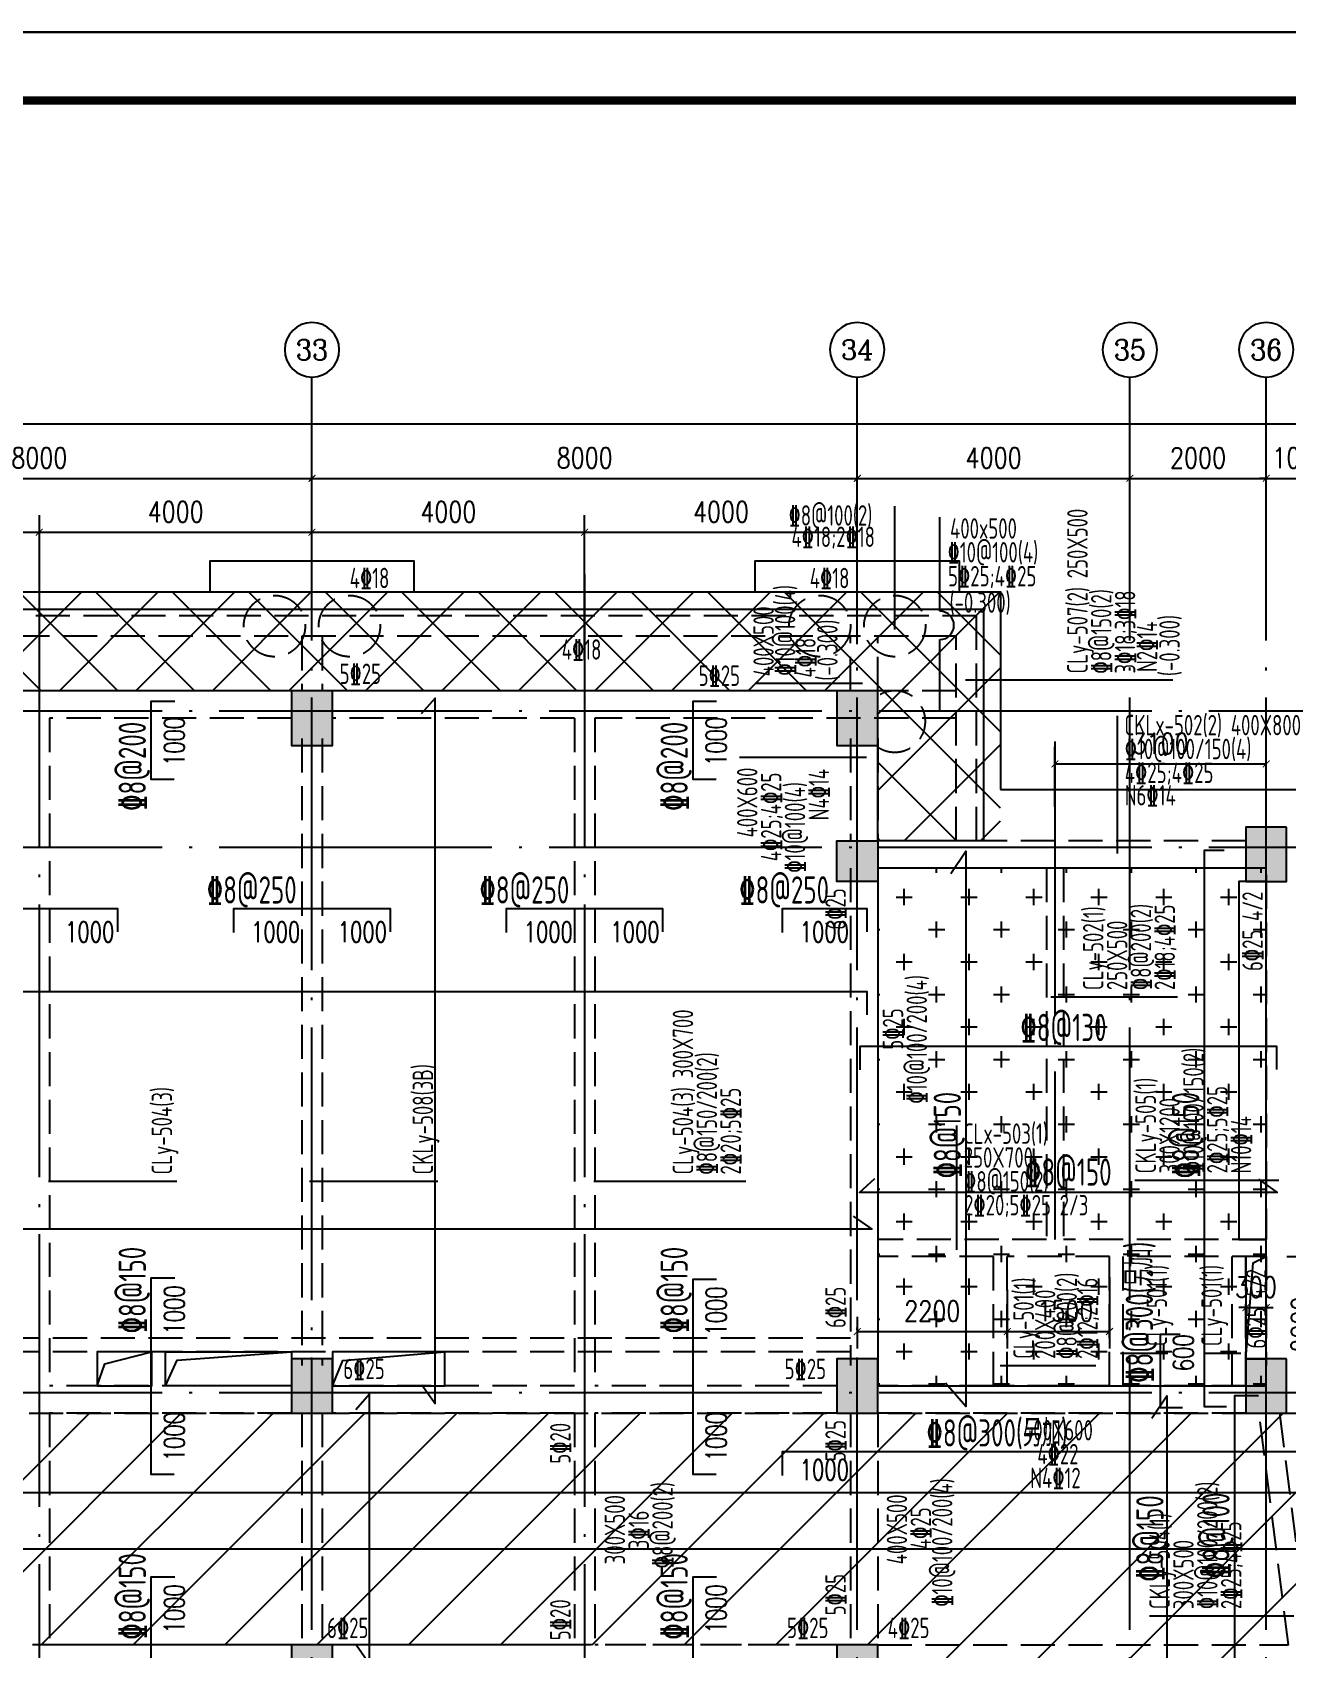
# Model space of a CAD drawing. Header units: millimetres. Extents: x 2998490 to 15040601, y 444546 to 7822218.
# Drawn here: x 14669164 to 14687567, y 7546147 to 7569864 of the extents above; entities that cross this region are included whole.
import ezdxf
from ezdxf.enums import TextEntityAlignment as Align

# ---------------------------------------------------------------- set-up
doc = ezdxf.new("R2010")
doc.units = ezdxf.units.MM
doc.header["$LTSCALE"] = 2000
doc.linetypes.add('DASH', pattern=[0.35, 0.25, -0.1])
doc.linetypes.add('DOTE', pattern=[2.42, 2, -0.2, 0.02, -0.2])
for name, color, linetype in [('3-AXIS', 3, 'Continuous'), ('3-AXIS_TEXT', 7, 'Continuous'), ('3-ban', 84, 'Continuous'), ('3-ban-hatch', 9, 'Continuous'), ('3-ban-rein', 1, 'Continuous'), ('3-ban-TEXT', 7, 'Continuous'), ('3-COLUMN-UP', 2, 'Continuous'), ('3-dcl', 3, 'Continuous'), ('3-dote', 43, 'DOTE'), ('3-HATCH', 8, 'Continuous'), ('3-liang-rein-X', 54, 'Continuous'), ('3-liang-rein-Y', 130, 'Continuous'), ('3-liang-R截面-X', 50, 'Continuous'), ('3-liang-R截面-Y', 70, 'Continuous'), ('3-liang-s-1', 44, 'Continuous'), ('3-liang-xu', 120, 'DASH'), ('3-装饰线脚', 7, 'Continuous'), ('AXIS', 3, 'Continuous'), ('AXIS_TEXT', 7, 'Continuous'), ('图框', 7, 'Continuous')]:
    doc.layers.add(name, color=color, linetype=linetype)
doc.layers.add('3-零部件', color=73, linetype='Continuous', lineweight=5)
doc.styles.add('_TCH_AXIS', font='COMPLEX', dxfattribs={"bigfont": 'GBCBIG'})
doc.styles.add('COMPLEX', font='COMPLEX')
doc.styles.add('DIM_FONT', font='SIMPLEX', dxfattribs={"width": 0.8, "bigfont": 'HZTXT'})
doc.styles.add('TJ1', font='tj-romans1.shx', dxfattribs={"width": 0.8, "bigfont": 'tj-hztxt1.shx'})
doc.styles.add('TSSD_Rein', font='Tssdeng.shx', dxfattribs={"width": 0.7, "bigfont": 'hztxt.shx'})
doc.dimstyles.new('DIMN100', dxfattribs={"dimtxt": 300, "dimasz": 100, "dimexe": 250, "dimexo": 300, "dimgap": 150, "dimtad": 1, "dimdec": 0, "dimzin": 0, "dimdsep": 46, "dimtxsty": 'DIM_FONT', "dimblk": 'ARCHTICK', "dimcen": 0.09, "dimclrt": 7, "dimazin": 2, "dimtfac": 1, "dimtdec": 0, "dimtix": 1, "dimtmove": 2, "dimatfit": 3, "dimldrblk": 'ARCHTICK', "dimfxl": 0, "dimtolj": 1, "dimtzin": 0, "dimarcsym": 0})

# ---------------------------------------------------------------- blocks, each defined once
blk = doc.blocks.new('TJAD_TK_A0')
at = {"layer": '图框'}
for p, q in [((2162, 399.3), (973, 399.3)), ((973, -441.7), (2162, -441.7))]:
    blk.add_line(p, q, dxfattribs=at)
at = {"layer": '图框', "const_width": 1.2}
blk.add_lwpolyline([(2152, -431.7), (2152, 389.3), (998, 389.3), (998, -431.7)], close=True, dxfattribs=at)
blk = doc.blocks.new('_ArchTick')
at = {"color": 0, "linetype": 'ByBlock', "const_width": 0.15}
blk.add_lwpolyline([(-0.5, -0.5), (0.5, 0.5)], dxfattribs=at)
blk = doc.blocks.new('*D307')
at = {"layer": 'AXIS', "color": 0, "lineweight": -2}
for p, q in [((14665267, 7562716), (14665267, 7563569)), ((14673267, 7562716), (14673267, 7563569)), ((14665267, 7563319), (14673267, 7563319))]:
    blk.add_line(p, q, dxfattribs=at)
at = {"layer": 'Defpoints', "color": 0}
for p in [(14673267, 7563319), (14665267, 7562416), (14673267, 7562416)]:
    blk.add_point(p, dxfattribs=at)
at = {"layer": 'AXIS', "color": 0, "lineweight": -2, "xscale": 100, "yscale": 100, "zscale": 100, "rotation": 180}
blk.add_blockref('_ArchTick', (14665267, 7563319), dxfattribs=at)
at = {"layer": 'AXIS', "color": 0, "lineweight": -2, "xscale": 100, "yscale": 100, "zscale": 100}
blk.add_blockref('_ArchTick', (14673267, 7563319), dxfattribs=at)
at = {"layer": 'AXIS', "color": 7, "insert": (14669267, 7563619), "char_height": 300, "attachment_point": 5, "style": 'DIM_FONT'}
blk.add_mtext('\\A1;8000', dxfattribs=at)
blk = doc.blocks.new('*D308')
at = {"layer": 'AXIS', "color": 0, "lineweight": -2}
for p, q in [((14673267, 7562716), (14673267, 7563569)), ((14681267, 7562716), (14681267, 7563569)), ((14673267, 7563319), (14681267, 7563319))]:
    blk.add_line(p, q, dxfattribs=at)
at = {"layer": 'Defpoints', "color": 0}
for p in [(14681267, 7563319), (14673267, 7562416), (14681267, 7562416)]:
    blk.add_point(p, dxfattribs=at)
at = {"layer": 'AXIS', "color": 0, "lineweight": -2, "xscale": 100, "yscale": 100, "zscale": 100, "rotation": 180}
blk.add_blockref('_ArchTick', (14673267, 7563319), dxfattribs=at)
at = {"layer": 'AXIS', "color": 0, "lineweight": -2, "xscale": 100, "yscale": 100, "zscale": 100}
blk.add_blockref('_ArchTick', (14681267, 7563319), dxfattribs=at)
at = {"layer": 'AXIS', "color": 7, "insert": (14677267, 7563619), "char_height": 300, "attachment_point": 5, "style": 'DIM_FONT'}
blk.add_mtext('\\A1;8000', dxfattribs=at)
blk = doc.blocks.new('*D309')
at = {"layer": 'AXIS', "color": 0, "lineweight": -2}
for p, q in [((14681267, 7562716), (14681267, 7563569)), ((14685267, 7562716), (14685267, 7563569)), ((14681267, 7563319), (14685267, 7563319))]:
    blk.add_line(p, q, dxfattribs=at)
at = {"layer": 'Defpoints', "color": 0}
for p in [(14685267, 7563319), (14681267, 7562416), (14685267, 7562416)]:
    blk.add_point(p, dxfattribs=at)
at = {"layer": 'AXIS', "color": 0, "lineweight": -2, "xscale": 100, "yscale": 100, "zscale": 100, "rotation": 180}
blk.add_blockref('_ArchTick', (14681267, 7563319), dxfattribs=at)
at = {"layer": 'AXIS', "color": 0, "lineweight": -2, "xscale": 100, "yscale": 100, "zscale": 100}
blk.add_blockref('_ArchTick', (14685267, 7563319), dxfattribs=at)
at = {"layer": 'AXIS', "color": 7, "insert": (14683267, 7563619), "char_height": 300, "attachment_point": 5, "style": 'DIM_FONT'}
blk.add_mtext('\\A1;4000', dxfattribs=at)
blk = doc.blocks.new('*D310')
at = {"layer": 'AXIS', "color": 0, "lineweight": -2}
for p, q in [((14685267, 7562716), (14685267, 7563569)), ((14687267, 7562716), (14687267, 7563569)), ((14685267, 7563319), (14687267, 7563319))]:
    blk.add_line(p, q, dxfattribs=at)
at = {"layer": 'Defpoints', "color": 0}
for p in [(14687267, 7563319), (14685267, 7562416), (14687267, 7562416)]:
    blk.add_point(p, dxfattribs=at)
at = {"layer": 'AXIS', "color": 0, "lineweight": -2, "xscale": 100, "yscale": 100, "zscale": 100, "rotation": 180}
blk.add_blockref('_ArchTick', (14685267, 7563319), dxfattribs=at)
at = {"layer": 'AXIS', "color": 0, "lineweight": -2, "xscale": 100, "yscale": 100, "zscale": 100}
blk.add_blockref('_ArchTick', (14687267, 7563319), dxfattribs=at)
at = {"layer": 'AXIS', "color": 7, "insert": (14686267, 7563619), "char_height": 300, "attachment_point": 5, "style": 'DIM_FONT'}
blk.add_mtext('\\A1;2000', dxfattribs=at)
blk = doc.blocks.new('*D311')
at = {"layer": 'AXIS', "color": 0, "lineweight": -2}
for p, q in [((14687267, 7562716), (14687267, 7563569)), ((14688266, 7562716), (14688266, 7563569)), ((14687267, 7563319), (14687167, 7563319)), ((14687267, 7563319), (14688266, 7563319)), ((14688266, 7563319), (14688366, 7563319))]:
    blk.add_line(p, q, dxfattribs=at)
at = {"layer": 'Defpoints', "color": 0}
for p in [(14688266, 7563319), (14687267, 7562416), (14688266, 7562416)]:
    blk.add_point(p, dxfattribs=at)
at = {"layer": 'AXIS', "color": 0, "lineweight": -2, "xscale": 100, "yscale": 100, "zscale": 100}
blk.add_blockref('_ArchTick', (14687267, 7563319), dxfattribs=at)
at = {"layer": 'AXIS', "color": 0, "lineweight": -2, "xscale": 100, "yscale": 100, "zscale": 100, "rotation": 180}
blk.add_blockref('_ArchTick', (14688266, 7563319), dxfattribs=at)
at = {"layer": 'AXIS', "color": 7, "insert": (14687767, 7563619), "char_height": 300, "attachment_point": 5, "style": 'DIM_FONT'}
blk.add_mtext('\\A1;1000', dxfattribs=at)
blk = doc.blocks.new('*D315')
at = {"layer": 'AXIS', "color": 0, "lineweight": -2}
for p, q in [((14619017, 7561916), (14619017, 7564369)), ((14695267, 7561916), (14695267, 7564369)), ((14619017, 7564119), (14695267, 7564119))]:
    blk.add_line(p, q, dxfattribs=at)
at = {"layer": 'Defpoints', "color": 0}
for p in [(14695267, 7564119), (14619017, 7561616), (14695267, 7561616)]:
    blk.add_point(p, dxfattribs=at)
at = {"layer": 'AXIS', "color": 0, "lineweight": -2, "xscale": 100, "yscale": 100, "zscale": 100, "rotation": 180}
blk.add_blockref('_ArchTick', (14619017, 7564119), dxfattribs=at)
at = {"layer": 'AXIS', "color": 0, "lineweight": -2, "xscale": 100, "yscale": 100, "zscale": 100}
blk.add_blockref('_ArchTick', (14695267, 7564119), dxfattribs=at)
at = {"layer": 'AXIS', "color": 7, "insert": (14661202, 7564419), "char_height": 300, "attachment_point": 5, "style": 'DIM_FONT'}
blk.add_mtext('\\A1;76250', dxfattribs=at)
blk = doc.blocks.new('_AXISO')
blk.add_circle((0, 0), 0.5)
at = {"layer": '3-AXIS_TEXT', "style": 'COMPLEX', "width": 1.041667}
blk.add_attdef('A', text='', height=0.56, dxfattribs=at).set_placement((-0.25, -0.28), (0.25, -0.28), align=Align.FIT)
blk = doc.blocks.new('*D1428')
at = {"layer": '3-零部件', "color": 0, "lineweight": -2}
for p, q in [((14673267, 7561000), (14673267, 7562778)), ((14677267, 7560650), (14677267, 7562778)), ((14673267, 7562528), (14677267, 7562528))]:
    blk.add_line(p, q, dxfattribs=at)
at = {"layer": 'Defpoints', "color": 0}
for p in [(14677267, 7562528), (14673267, 7560700), (14677267, 7560350)]:
    blk.add_point(p, dxfattribs=at)
at = {"layer": '3-零部件', "color": 0, "lineweight": -2, "xscale": 100, "yscale": 100, "zscale": 100, "rotation": 180}
blk.add_blockref('_ArchTick', (14673267, 7562528), dxfattribs=at)
at = {"layer": '3-零部件', "color": 0, "lineweight": -2, "xscale": 100, "yscale": 100, "zscale": 100}
blk.add_blockref('_ArchTick', (14677267, 7562528), dxfattribs=at)
at = {"layer": '3-零部件', "color": 7, "insert": (14675267, 7562828), "char_height": 300, "attachment_point": 5, "style": 'DIM_FONT'}
blk.add_mtext('\\A1;4000', dxfattribs=at)
blk = doc.blocks.new('*D1429')
at = {"layer": '3-零部件', "color": 0, "lineweight": -2}
for p, q in [((14677267, 7560650), (14677267, 7562778)), ((14681267, 7560886), (14681267, 7562778)), ((14677267, 7562528), (14681267, 7562528))]:
    blk.add_line(p, q, dxfattribs=at)
at = {"layer": 'Defpoints', "color": 0}
for p in [(14681267, 7562528), (14681267, 7560586), (14677267, 7560350)]:
    blk.add_point(p, dxfattribs=at)
at = {"layer": '3-零部件', "color": 0, "lineweight": -2, "xscale": 100, "yscale": 100, "zscale": 100, "rotation": 180}
blk.add_blockref('_ArchTick', (14677267, 7562528), dxfattribs=at)
at = {"layer": '3-零部件', "color": 0, "lineweight": -2, "xscale": 100, "yscale": 100, "zscale": 100}
blk.add_blockref('_ArchTick', (14681267, 7562528), dxfattribs=at)
at = {"layer": '3-零部件', "color": 7, "insert": (14679267, 7562828), "char_height": 300, "attachment_point": 5, "style": 'DIM_FONT'}
blk.add_mtext('\\A1;4000', dxfattribs=at)
blk = doc.blocks.new('*D1430')
at = {"layer": '3-零部件', "color": 0, "lineweight": -2}
for p, q in [((14665267, 7560949), (14665267, 7562778)), ((14669267, 7560912), (14669267, 7562778)), ((14665267, 7562528), (14669267, 7562528))]:
    blk.add_line(p, q, dxfattribs=at)
at = {"layer": 'Defpoints', "color": 0}
for p in [(14669267, 7562528), (14665267, 7560649), (14669267, 7560612)]:
    blk.add_point(p, dxfattribs=at)
at = {"layer": '3-零部件', "color": 0, "lineweight": -2, "xscale": 100, "yscale": 100, "zscale": 100, "rotation": 180}
blk.add_blockref('_ArchTick', (14665267, 7562528), dxfattribs=at)
at = {"layer": '3-零部件', "color": 0, "lineweight": -2, "xscale": 100, "yscale": 100, "zscale": 100}
blk.add_blockref('_ArchTick', (14669267, 7562528), dxfattribs=at)
at = {"layer": '3-零部件', "color": 7, "insert": (14667267, 7562828), "char_height": 300, "attachment_point": 5, "style": 'DIM_FONT'}
blk.add_mtext('\\A1;4000', dxfattribs=at)
blk = doc.blocks.new('*D1431')
at = {"layer": '3-零部件', "color": 0, "lineweight": -2}
for p, q in [((14669267, 7561537), (14669267, 7562778)), ((14673267, 7561537), (14673267, 7562778)), ((14669267, 7562528), (14673267, 7562528))]:
    blk.add_line(p, q, dxfattribs=at)
at = {"layer": 'Defpoints', "color": 0}
for p in [(14673267, 7562528), (14669267, 7561237), (14673267, 7561237)]:
    blk.add_point(p, dxfattribs=at)
at = {"layer": '3-零部件', "color": 0, "lineweight": -2, "xscale": 100, "yscale": 100, "zscale": 100, "rotation": 180}
blk.add_blockref('_ArchTick', (14669267, 7562528), dxfattribs=at)
at = {"layer": '3-零部件', "color": 0, "lineweight": -2, "xscale": 100, "yscale": 100, "zscale": 100}
blk.add_blockref('_ArchTick', (14673267, 7562528), dxfattribs=at)
at = {"layer": '3-零部件', "color": 7, "insert": (14671267, 7562828), "char_height": 300, "attachment_point": 5, "style": 'DIM_FONT'}
blk.add_mtext('\\A1;4000', dxfattribs=at)
blk = doc.blocks.new('*D1785')
at = {"layer": '3-ban', "color": 0, "lineweight": -2}
for p, q in [((14683467, 7551415), (14683467, 7550550)), ((14681267, 7551015), (14681267, 7550550)), ((14681267, 7550800), (14683467, 7550800))]:
    blk.add_line(p, q, dxfattribs=at)
at = {"layer": 'Defpoints', "color": 0}
for p in [(14683467, 7551715), (14681267, 7551315), (14683467, 7550800)]:
    blk.add_point(p, dxfattribs=at)
at = {"layer": '3-ban', "color": 0, "lineweight": -2, "xscale": 100, "yscale": 100, "zscale": 100, "rotation": 180}
blk.add_blockref('_ArchTick', (14681267, 7550800), dxfattribs=at)
at = {"layer": '3-ban', "color": 0, "lineweight": -2, "xscale": 100, "yscale": 100, "zscale": 100}
blk.add_blockref('_ArchTick', (14683467, 7550800), dxfattribs=at)
at = {"layer": '3-ban', "color": 7, "insert": (14682367, 7551100), "char_height": 300, "attachment_point": 5, "style": 'DIM_FONT'}
blk.add_mtext('\\A1;2200', dxfattribs=at)
blk = doc.blocks.new('*D1786')
at = {"layer": '3-ban', "color": 0, "lineweight": -2}
for p, q in [((14684967, 7551597), (14684967, 7550550)), ((14683467, 7551415), (14683467, 7550550)), ((14683467, 7550800), (14684967, 7550800))]:
    blk.add_line(p, q, dxfattribs=at)
at = {"layer": 'Defpoints', "color": 0}
for p in [(14684967, 7551897), (14683467, 7551715), (14684967, 7550800)]:
    blk.add_point(p, dxfattribs=at)
at = {"layer": '3-ban', "color": 0, "lineweight": -2, "xscale": 100, "yscale": 100, "zscale": 100, "rotation": 180}
blk.add_blockref('_ArchTick', (14683467, 7550800), dxfattribs=at)
at = {"layer": '3-ban', "color": 0, "lineweight": -2, "xscale": 100, "yscale": 100, "zscale": 100}
blk.add_blockref('_ArchTick', (14684967, 7550800), dxfattribs=at)
at = {"layer": '3-ban', "color": 7, "insert": (14684320, 7551100), "char_height": 300, "attachment_point": 5, "style": 'DIM_FONT'}
blk.add_mtext('\\A1;1500', dxfattribs=at)
blk = doc.blocks.new('*D1787')
at = {"layer": '3-ban', "color": 0, "lineweight": -2}
for p, q in [((14686967, 7551151), (14686867, 7551151)), ((14686967, 7551151), (14687267, 7551151)), ((14687267, 7551151), (14687367, 7551151)), ((14686967, 7551016), (14686967, 7550901)), ((14687267, 7551016), (14687267, 7550901))]:
    blk.add_line(p, q, dxfattribs=at)
at = {"layer": 'Defpoints', "color": 0}
for p in [(14686967, 7551316), (14687267, 7551316), (14687267, 7551151)]:
    blk.add_point(p, dxfattribs=at)
at = {"layer": '3-ban', "color": 0, "lineweight": -2, "xscale": 100, "yscale": 100, "zscale": 100}
blk.add_blockref('_ArchTick', (14686967, 7551151), dxfattribs=at)
at = {"layer": '3-ban', "color": 0, "lineweight": -2, "xscale": 100, "yscale": 100, "zscale": 100, "rotation": 180}
blk.add_blockref('_ArchTick', (14687267, 7551151), dxfattribs=at)
at = {"layer": '3-ban', "color": 7, "insert": (14687117, 7551451), "char_height": 300, "attachment_point": 5, "style": 'DIM_FONT'}
blk.add_mtext('\\A1;300', dxfattribs=at)
blk = doc.blocks.new('*D1788')
at = {"layer": '3-ban', "color": 0, "lineweight": -2}
for p, q in [((14687567, 7551901), (14688333, 7551901)), ((14688083, 7551901), (14688083, 7549901)), ((14687867, 7549901), (14688333, 7549901))]:
    blk.add_line(p, q, dxfattribs=at)
at = {"layer": 'Defpoints', "color": 0}
for p in [(14687267, 7551901), (14687567, 7549901), (14688083, 7549901)]:
    blk.add_point(p, dxfattribs=at)
at = {"layer": '3-ban', "color": 0, "lineweight": -2, "xscale": 100, "yscale": 100, "zscale": 100}
for p, rotation in [((14688083, 7551901), 90), ((14688083, 7549901), 270)]:
    blk.add_blockref('_ArchTick', p, dxfattribs=dict(at, rotation=rotation))
at = {"layer": '3-ban', "color": 7, "insert": (14687783, 7550901), "char_height": 300, "attachment_point": 5, "rotation": 90, "style": 'DIM_FONT'}
blk.add_mtext('\\A1;2000', dxfattribs=at)
blk = doc.blocks.new('*D1789')
at = {"layer": '3-ban', "color": 0, "lineweight": -2}
for p, q in [((14684167, 7558501), (14684167, 7559378)), ((14687267, 7558501), (14687267, 7559378)), ((14684167, 7559128), (14687267, 7559128))]:
    blk.add_line(p, q, dxfattribs=at)
at = {"layer": 'Defpoints', "color": 0}
for p in [(14687267, 7559128), (14684167, 7558201), (14687267, 7558201)]:
    blk.add_point(p, dxfattribs=at)
at = {"layer": '3-ban', "color": 0, "lineweight": -2, "xscale": 100, "yscale": 100, "zscale": 100, "rotation": 180}
blk.add_blockref('_ArchTick', (14684167, 7559128), dxfattribs=at)
at = {"layer": '3-ban', "color": 0, "lineweight": -2, "xscale": 100, "yscale": 100, "zscale": 100}
blk.add_blockref('_ArchTick', (14687267, 7559128), dxfattribs=at)
at = {"layer": '3-ban', "color": 7, "insert": (14685717, 7559428), "char_height": 300, "attachment_point": 5, "style": 'DIM_FONT'}
blk.add_mtext('\\A1;3100', dxfattribs=at)

msp = doc.modelspace()

# ---------------------------------------------------------------- hatches: boundary and pattern name
at = {"layer": '3-ban-hatch'}
h = msp.add_hatch(dxfattribs=at)
h.set_pattern_fill('ANSI37', color=8, scale=250, style=0)
h.set_pattern_definition([(135, (28833537.14, -1307.25), (561.266008, 561.266008), []), (45, (28833537.14, -1307.25), (561.266008, -561.266008), [])])
h.paths.add_polyline_path([(14683366.8, 7558001.4), (14681566.8, 7558001.4), (14681566.8, 7560201.4), (14618716.8, 7560201.4), (14618716.8, 7561301.6), (14618716.8, 7561651.6), (14683366.8, 7561651.6)])
h.paths.add_polyline_path([(14618716.8, 7561651.6), (14683366.8, 7561651.6)], flags=17)
h = msp.add_hatch(dxfattribs=at)
h.set_pattern_fill('CROSS', color=8, scale=75, style=0)
h.set_pattern_definition([(0, (0, -129500.55), (476.25, 476.25), [238.125, -714.375]), (90, (119.06, -129619.6), (-476.25, 476.25), [238.125, -714.375])])
h.paths.add_polyline_path([(14681566.8, 7550001.4), (14687266.8, 7550001.4), (14687266.8, 7557601.4), (14681566.8, 7557601.4)])
h = msp.add_hatch(dxfattribs=at)
h.set_pattern_fill('ANSI31', color=8, scale=300, style=0)
h.set_pattern_definition([(225, (29074325.8, 15221427.5), (673.51921, -673.51921), [])])
h.paths.add_polyline_path([(14691566.9, 7549601.4), (14691566.9, 7543201.4), (14692155.7, 7543201.4), (14692660.5, 7542896.9), (14695264, 7540294.1), (14695493.1, 7539740), (14695493.1, 7536061.2), (14695262.8, 7535507.5), (14692660.8, 7532905.5), (14692106.7, 7532676.5), (14688427.3, 7532676.5), (14687873.3, 7532905.7), (14685271.6, 7535507.3), (14685041.9, 7536061.2), (14685041.9, 7537601.4), (14681566.9, 7537601.4), (14681566.9, 7543201.4), (14681566.9, 7545901.4), (14681566.9, 7546201.4), (14618716.9, 7546201.4), (14618716.9, 7549601.4)])
at = {"layer": '3-HATCH'}
for points in [[(14673566.9, 7560201.4), (14672966.9, 7560201.4), (14672966.9, 7559401.4), (14673566.9, 7559401.4)], [(14681566.9, 7560201.4), (14680966.9, 7560201.4), (14680966.9, 7559401.4), (14681566.9, 7559401.4)], [(14687566.8, 7558201.4), (14686966.8, 7558201.4), (14686966.8, 7557401.4), (14687566.8, 7557401.4)], [(14681566.8, 7557401.4), (14680966.8, 7557401.4), (14680966.8, 7558001.4), (14681566.8, 7558001.4)], [(14673566.9, 7550401.4), (14672966.9, 7550401.4), (14672966.9, 7549601.4), (14673566.9, 7549601.4)], [(14681566.9, 7550401.4), (14680966.9, 7550401.4), (14680966.9, 7549601.4), (14681566.9, 7549601.4)], [(14687566.8, 7550401.4), (14686966.8, 7550401.4), (14686966.8, 7549601.4), (14687566.8, 7549601.4)], [(14673566.9, 7546201.4), (14672966.9, 7546201.4), (14672966.9, 7545401.4), (14673566.9, 7545401.4)], [(14681566.9, 7546201.4), (14680966.9, 7546201.4), (14680966.9, 7545401.4), (14681566.9, 7545401.4)]]:
    msp.add_hatch(color=256, dxfattribs=at).paths.add_polyline_path(points)

# ---------------------------------------------------------------- linework, layer by layer
at = {"layer": '3-AXIS', "color": 15, "linetype": 'DOTE'}
for p, q in [((14673266.8, 7531901.4), (14673266.8, 7562416)), ((14681266.8, 7531901.4), (14681266.8, 7562416)), ((14685266.8, 7531901.4), (14685266.8, 7562416)), ((14687266.8, 7531901.4), (14687266.8, 7562416)), ((14695266.8, 7559901.4), (14614408.5, 7559901.4)), ((14695266.8, 7557901.4), (14614408.5, 7557901.4)), ((14695266.8, 7549901.4), (14614408.5, 7549901.4))]:
    msp.add_line(p, q, dxfattribs=at)
at = {"layer": '3-ban'}
msp.add_lwpolyline([(14686866.8, 7552151.4), (14687266.8, 7552151.4), (14687266.8, 7557401.4), (14686866.8, 7557401.4)], close=True, dxfattribs=at)
at = {"layer": '3-ban-rein'}
for points in [[(14671245.3, 7558901.4), (14670907.3, 7558901.4), (14670907.3, 7560051.4), (14671253.3, 7560051.4)], [(14674879.1, 7550017.5), (14675072.5, 7549743.9), (14675072.5, 7560091.7), (14674869.4, 7559862.4)], [(14679195.3, 7558901.4), (14678857.3, 7558901.4), (14678857.3, 7560051.4), (14679203.3, 7560051.4)], [(14682641.8, 7557522.4), (14682859.8, 7557847.9), (14682859.8, 7549697.9), (14682562.3, 7550040)], [(14686649.3, 7557856.3), (14686357.2, 7557856.3), (14686357.2, 7549697.9), (14686686.5, 7549697.9)], [(14670416.8, 7556665.2), (14670416.8, 7557003.1), (14668116.8, 7557003.1), (14668116.8, 7556657.1)], [(14674416.8, 7556665.2), (14674416.8, 7557003.1), (14672116.8, 7557003.1), (14672116.8, 7556657.1)], [(14678416.8, 7556665.2), (14678416.8, 7557003.1), (14676116.8, 7557003.1), (14676116.8, 7556657.1)], [(14681410.6, 7556665.2), (14681410.6, 7557003.1), (14680166.8, 7557003.1), (14680166.8, 7556657.1)], [(14681410.6, 7555444.8), (14681410.6, 7555782.8), (14618819.5, 7555782.8), (14618819.5, 7555436.8)], [(14687421.7, 7554646.2), (14687421.7, 7554984.1), (14681306.8, 7554984.1), (14681306.8, 7554638.1)], [(14687153.5, 7553033.6), (14687427.2, 7552840.2), (14681297.6, 7552840.2), (14681527, 7553043.3)], [(14681204.9, 7552493.2), (14681478.5, 7552299.8), (14618817.4, 7552299.8), (14619046.8, 7552502.9)], [(14671245.3, 7548701.4), (14670907.3, 7548701.4), (14670907.3, 7551587), (14671253.3, 7551587)], [(14679195.3, 7548701.4), (14678857.3, 7548701.4), (14678857.3, 7551570.6), (14679203.3, 7551570.6)], [(14686002.4, 7550756.3), (14685710.4, 7550756.3), (14685710.4, 7549686.6), (14686039.7, 7549686.6)], [(14673918.5, 7546197.2), (14674112, 7545923.6), (14674112, 7549880.8), (14673908.9, 7549651.5)], [(14685590.6, 7549529.8), (14685808.6, 7549855.4), (14685808.6, 7543051.4), (14685511.1, 7543393.6)], [(14687144.5, 7545101.4), (14686806.5, 7545101.4), (14686806.5, 7549861.8), (14687152.6, 7549861.8)], [(14691410.6, 7548697.6), (14691410.6, 7549035.6), (14680166.8, 7549035.6), (14680166.8, 7548689.5)], [(14691410.6, 7548094.9), (14691410.6, 7548432.9), (14618833.6, 7548432.9), (14618833.6, 7548086.9)], [(14691204.9, 7547799), (14691478.5, 7547605.5), (14618817.4, 7547605.5), (14619046.8, 7547808.6)], [(14671245.3, 7544243.2), (14670907.3, 7544243.2), (14670907.3, 7547201.4), (14671253.3, 7547201.4)], [(14679195.3, 7544225.8), (14678857.3, 7544225.8), (14678857.3, 7547201.4), (14679203.3, 7547201.4)]]:
    msp.add_lwpolyline(points, dxfattribs=at)
at = {"layer": '3-COLUMN-UP'}
for points in [[(14673566.9, 7560201.4), (14672966.9, 7560201.4), (14672966.9, 7559401.4), (14673566.9, 7559401.4)], [(14681566.9, 7560201.4), (14680966.9, 7560201.4), (14680966.9, 7559401.4), (14681566.9, 7559401.4)], [(14687566.8, 7558201.4), (14686966.8, 7558201.4), (14686966.8, 7557401.4), (14687566.8, 7557401.4)], [(14681566.8, 7557401.4), (14680966.8, 7557401.4), (14680966.8, 7558001.4), (14681566.8, 7558001.4)], [(14673566.9, 7550401.4), (14672966.9, 7550401.4), (14672966.9, 7549601.4), (14673566.9, 7549601.4)], [(14681566.9, 7550401.4), (14680966.9, 7550401.4), (14680966.9, 7549601.4), (14681566.9, 7549601.4)], [(14687566.8, 7550401.4), (14686966.8, 7550401.4), (14686966.8, 7549601.4), (14687566.8, 7549601.4)], [(14673566.9, 7546201.4), (14672966.9, 7546201.4), (14672966.9, 7545401.4), (14673566.9, 7545401.4)], [(14681566.9, 7546201.4), (14680966.9, 7546201.4), (14680966.9, 7545401.4), (14681566.9, 7545401.4)]]:
    msp.add_lwpolyline(points, close=True, dxfattribs=at)
at = {"layer": '3-dcl', "linetype": 'DASH'}
msp.add_lwpolyline([(14691566.9, 7549601.4), (14691566.9, 7543201.4), (14692155.7, 7543201.4), (14692660.5, 7542896.9), (14695264, 7540294.1), (14695493.1, 7539740), (14695493.1, 7536061.2), (14695262.8, 7535507.5), (14692660.8, 7532905.5), (14692106.7, 7532676.5), (14688427.3, 7532676.5), (14687873.3, 7532905.7), (14685271.6, 7535507.3), (14685041.9, 7536061.2), (14685041.9, 7537601.4), (14681566.9, 7537601.4), (14681566.9, 7543201.4), (14681566.9, 7543201.4), (14681566.9, 7545901.4), (14681566.9, 7545901.4), (14681566.9, 7546201.4), (14618716.9, 7546201.4), (14618716.9, 7549601.4), (14691566.9, 7549601.4)], dxfattribs=at)
at = {"layer": '3-dote'}
for p, q in [((14669266.8, 7561906.6), (14669266.8, 7533725)), ((14677266.8, 7561906.6), (14677266.8, 7533725)), ((14684166.8, 7559455.7), (14684166.8, 7552151.4))]:
    msp.add_line(p, q, dxfattribs=at)
at = {"layer": '3-liang-R截面-X'}
for p, q in [((14681815, 7562908.9), (14681815, 7561101)), ((14682478.9, 7561369.4), (14682478.9, 7562747.4)), ((14682478.9, 7559901.4), (14682478.9, 7560954.9)), ((14685078.9, 7559834.1), (14685078.9, 7557812.2)), ((14682721.5, 7553821.7), (14682721.5, 7551997.8))]:
    msp.add_line(p, q, dxfattribs=at)
msp.add_arc((14682478.9, 7561162.1), 207.2, 270, 90, dxfattribs=at)
at = {"layer": '3-liang-R截面-Y'}
for p, q in [((14681342, 7560311.1), (14679771.5, 7560311.1)), ((14682852.9, 7560361.1), (14685895.6, 7560361.1)), ((14681404, 7559224.4), (14679537.6, 7559224.4)), ((14685964.8, 7555705.1), (14684108.8, 7555705.1)), ((14671282.3, 7552999.2), (14669402.3, 7552999.2)), ((14675111, 7552999.2), (14673231, 7552999.2)), ((14679632.3, 7552999.2), (14677402.3, 7552999.2)), ((14687452, 7553015.9), (14685337.1, 7553015.9)), ((14685825, 7550479.9), (14685131.2, 7550479.9)), ((14686896.3, 7550479.9), (14686362.4, 7550479.9)), ((14684766.9, 7550294.6), (14683365.5, 7550294.6)), ((14687670, 7546622.5), (14685554.5, 7546622.5))]:
    msp.add_line(p, q, dxfattribs=at)
at = {"layer": '3-liang-s-1'}
for points in [[(14674767.2, 7561651.6), (14674767.2, 7562101.8), (14671766.5, 7562101.8), (14671766.5, 7561651.6)], [(14682767.2, 7561651.6), (14682767.2, 7562101.8), (14679766.5, 7562101.8), (14679766.5, 7561651.6)], [(14618716.8, 7560201.4), (14618716.8, 7561651.6), (14683366.8, 7561651.6), (14683366.8, 7558751.4)], [(14618966.8, 7560201.4), (14618966.8, 7561401.6), (14683116.8, 7561401.6), (14683116.8, 7558001.4)], [(14683116.8, 7558001.4), (14681566.9, 7558001.4), (14681566.9, 7560201.4), (14618716.9, 7560201.4), (14618716.9, 7535601.4), (14681566.9, 7535601.4), (14681566.9, 7537601.4), (14683116.8, 7537601.4)], [(14683366.8, 7558751.4), (14692116.8, 7558751.4), (14692116.8, 7543601.4)], [(14686966.9, 7550401.4), (14687073.4, 7551806.2), (14687266.9, 7551901.4)], [(14670116.8, 7550001.4), (14670229.6, 7550328.5), (14670916.8, 7550501.4)], [(14671116.8, 7550001.4), (14671289.8, 7550377.7), (14672966.8, 7550501.4)], [(14673566.9, 7550001.4), (14673721.2, 7550376.8), (14675216.8, 7550501.4)]]:
    msp.add_lwpolyline(points, dxfattribs=at)
for points in [[(14681566.8, 7550001.4), (14687266.8, 7550001.4), (14687266.8, 7557601.4), (14681566.8, 7557601.4)], [(14686966.9, 7550401.4), (14687266.9, 7550401.4), (14687266.9, 7551901.4), (14686966.9, 7551901.4)], [(14670116.8, 7550001.4), (14670916.8, 7550001.4), (14670916.8, 7550501.4), (14670116.8, 7550501.4)], [(14671116.8, 7550501.4), (14672966.8, 7550501.4), (14672966.8, 7550001.4), (14671116.8, 7550001.4)], [(14673566.9, 7550001.4), (14675216.8, 7550001.4), (14675216.8, 7550501.4), (14673566.9, 7550501.4)]]:
    msp.add_lwpolyline(points, close=True, dxfattribs=at)
at = {"layer": '3-liang-xu'}
for p, q in [((14683016.8, 7561301.6), (14618716.9, 7561301.6)), ((14683016.8, 7558001.4), (14683016.8, 7561301.6)), ((14682716.8, 7561001.6), (14618716.9, 7561001.6)), ((14673116.9, 7561001.6), (14673116.9, 7560201.4)), ((14673416.9, 7561001.6), (14673416.9, 7560201.4)), ((14681166.9, 7560201.4), (14681166.9, 7561001.6)), ((14681566.9, 7560201.4), (14681566.9, 7561001.6)), ((14682716.8, 7558001.4), (14682716.8, 7561001.6)), ((14672966.9, 7560201.4), (14665566.9, 7560201.4)), ((14682716.8, 7560201.4), (14673566.9, 7560201.4)), ((14672966.9, 7559801.4), (14669416.9, 7559801.4)), ((14669416.9, 7559801.4), (14669416.9, 7550001.4)), ((14677116.9, 7559801.4), (14673566.9, 7559801.4)), ((14677116.9, 7559801.4), (14677116.9, 7550001.4)), ((14682716.8, 7559801.4), (14677416.9, 7559801.4)), ((14677416.9, 7559801.4), (14677416.9, 7550001.4)), ((14673116.9, 7559501.4), (14673116.9, 7550301.4)), ((14673416.9, 7559501.4), (14673416.9, 7550301.4)), ((14681166.9, 7559501.4), (14681166.8, 7558001.4)), ((14681566.9, 7559501.4), (14681566.8, 7558001.4)), ((14686966.8, 7558001.4), (14681566.8, 7558001.4)), ((14681166.9, 7557601.4), (14681166.9, 7550301.4)), ((14684041.8, 7557601.4), (14681566.8, 7557601.4)), ((14681566.9, 7557601.4), (14681566.9, 7552151.4)), ((14684041.8, 7557601.4), (14684041.9, 7552151.4)), ((14686966.8, 7557601.4), (14684291.8, 7557601.4)), ((14684291.8, 7557601.4), (14684291.9, 7552151.4)), ((14687266.8, 7557501.4), (14687266.8, 7552151.4)), ((14684041.9, 7552151.4), (14681566.9, 7552151.4)), ((14687266.8, 7552151.4), (14684291.9, 7552151.4)), ((14683266.8, 7551901.4), (14681566.9, 7551901.4)), ((14681566.9, 7551901.4), (14681566.9, 7550301.4)), ((14683266.8, 7550001.4), (14683266.8, 7551901.4)), ((14684966.8, 7551901.4), (14683466.8, 7551901.4)), ((14683466.8, 7550001.4), (14683466.8, 7551901.4)), ((14684966.8, 7550001.4), (14684966.8, 7551901.4)), ((14687266.8, 7551901.4), (14685166.8, 7551901.4)), ((14685166.8, 7550001.4), (14685166.8, 7551901.4)), ((14686766.9, 7550001.4), (14686766.9, 7551901.4)), ((14686966.9, 7550001.4), (14686966.9, 7551901.4)), ((14687266.8, 7551901.4), (14687266.8, 7550301.4)), ((14681166.9, 7550701.4), (14619016.9, 7550701.4)), ((14681166.9, 7550501.4), (14619016.9, 7550501.4)), ((14672966.8, 7550001.4), (14669416.9, 7550001.4)), ((14677116.9, 7550001.4), (14673566.9, 7550001.4)), ((14680966.9, 7550001.4), (14677416.9, 7550001.4)), ((14683266.8, 7550001.4), (14681566.9, 7550001.4)), ((14684966.8, 7550001.4), (14683466.8, 7550001.4)), ((14686966.9, 7550001.4), (14685166.8, 7550001.4)), ((14672966.9, 7549601.4), (14669416.9, 7549601.4)), ((14669416.9, 7549601.4), (14669416.9, 7546201.4)), ((14673116.9, 7549601.4), (14673116.9, 7546201.4)), ((14673416.9, 7549601.4), (14673416.9, 7546201.4)), ((14677116.9, 7549601.4), (14673566.9, 7549601.4)), ((14677116.9, 7549601.4), (14677116.9, 7546201.4)), ((14680966.9, 7549601.4), (14677416.9, 7549601.4)), ((14677416.9, 7549601.4), (14677416.9, 7546201.4)), ((14681166.9, 7549601.4), (14681166.9, 7546201.4)), ((14686966.9, 7549601.4), (14681566.9, 7549601.4)), ((14681566.9, 7549601.4), (14681566.9, 7546201.4)), ((14687594.5, 7546201.4), (14687160.4, 7549601.4)), ((14687462.8, 7549601.4), (14687895.3, 7546201.4)), ((14672968.8, 7546201.4), (14669416.9, 7546201.4)), ((14677116.9, 7546201.4), (14673566.9, 7546201.4)), ((14680966.9, 7546201.4), (14677416.9, 7546201.4)), ((14681566.9, 7546201.4), (14687594.5, 7546201.4))]:
    msp.add_line(p, q, dxfattribs=at)
at = {"layer": '3-装饰线脚', "linetype": 'DASH'}
for centre in [(14672716.8, 7561151.4), (14673816.8, 7561151.4), (14680716.8, 7561151.4), (14681816.8, 7561151.4)]:
    msp.add_circle(centre, 450, dxfattribs=at)
msp.add_arc((14681816.8, 7559751.4), 450, 236.25101, 123.74899, dxfattribs=at)
at = {"layer": 'AXIS'}
for p, q in [((14673266.8, 7562416), (14673266.8, 7564805.6)), ((14681266.8, 7562416), (14681266.8, 7564805.6)), ((14685266.8, 7562416), (14685266.8, 7564805.6)), ((14687266.8, 7562416), (14687266.8, 7564805.6))]:
    msp.add_line(p, q, dxfattribs=at)

# ---------------------------------------------------------------- block references
ref = msp.add_blockref('_AXISO', (14673266.8, 7565205.6), dxfattribs=dict(at, xscale=-800, yscale=800, zscale=800, rotation=179.9999999998666))
ref.add_attrib('A', '33', dxfattribs={"layer": 'AXIS_TEXT', "height": 300.65, "rotation": 360, "style": '_TCH_AXIS'}).set_placement((14673030.6, 7565055.3), (14673503.1, 7565055.3), align=Align.FIT)
ref = msp.add_blockref('_AXISO', (14681266.8, 7565205.6), dxfattribs=dict(at, xscale=-800, yscale=800, zscale=800, rotation=179.9999999998666))
ref.add_attrib('A', '34', dxfattribs={"layer": 'AXIS_TEXT', "height": 288.12, "rotation": 360, "style": '_TCH_AXIS'}).set_placement((14681026.7, 7565061.6), (14681506.9, 7565061.6), align=Align.FIT)
ref = msp.add_blockref('_AXISO', (14685266.8, 7565205.6), dxfattribs=dict(at, xscale=-800, yscale=800, zscale=800, rotation=179.9999999998666))
ref.add_attrib('A', '35', dxfattribs={"layer": 'AXIS_TEXT', "height": 300.65, "rotation": 360, "style": '_TCH_AXIS'}).set_placement((14685030.6, 7565055.3), (14685503.1, 7565055.3), align=Align.FIT)
ref = msp.add_blockref('_AXISO', (14687266.8, 7565205.6), dxfattribs=dict(at, xscale=-800, yscale=800, zscale=800, rotation=179.9999999998666))
ref.add_attrib('A', '36', dxfattribs={"layer": 'AXIS_TEXT', "height": 300.65, "rotation": 360, "style": '_TCH_AXIS'}).set_placement((14687030.6, 7565055.3), (14687503.1, 7565055.3), align=Align.FIT)
at = {"layer": '图框', "xscale": 100, "yscale": 100, "zscale": 100}
for p in [(14504849.7, 7614033.9), (14504849.7, 7529933.9)]:
    msp.add_blockref('TJAD_TK_A0', p, dxfattribs=at)

# ---------------------------------------------------------------- texts
at = {"layer": '3-ban', "style": 'TSSD_Rein', "width": 0.7}
for s, rotation, p in [('%%1328@200', 89.99419, (14670830.3, 7558440.3, -5065)), ('%%1328@200', 89.99419, (14678780.3, 7558440.3, -5065)), ('%%1328@250', 0.00581, (14671724.3, 7557080.1, -5065)), ('%%1328@250', 0.00581, (14675724.3, 7557080.1, -5065)), ('%%1328@250', 0.00581, (14679534.8, 7557080.1, -5065)), ('%%1328@130', 0.00581, (14683660.9, 7555061.1, -5065)), ('%%1328@150', 90.00581, (14682787.6, 7553047.2, -5065)), ('%%1328@150', 90.00581, (14686285, 7553047.2, -5065)), ('%%1328@150', 0.00581, (14683728.9, 7552940, -5065)), ('%%1328@150', 89.99419, (14670830.3, 7550773.8, -5065)), ('%%1328@150', 89.99419, (14678780.3, 7550773.8, -5065)), ('%%1328@300(另加)', 90.00581, (14685605.6, 7550047.7, -5065)), ('%%1328@300(另加)', 0.00581, (14682283.1, 7549112.4, -5065)), ('%%1328@100', 89.99419, (14686729.5, 7547180.6, -5065)), ('%%1328@150', 89.99419, (14685759.9, 7547128.3, -5065)), ('%%1328@150', 89.99419, (14670830.3, 7546280.1, -5065)), ('%%1328@150', 89.99419, (14678780.3, 7546280.1, -5065))]:
    msp.add_text(s, height=400, rotation=rotation, dxfattribs=at).set_placement(p)
at = {"layer": '3-ban-TEXT', "style": 'TJ1', "width": 0.7}
for s, p in [('1000', (14671397.2, 7559098.4)), ('1000', (14679347.2, 7559098.4)), ('1000', (14671397.2, 7550756.8)), ('1000', (14679347.2, 7550740.5)), ('600', (14686200.3, 7550218.9)), ('1000', (14671397.2, 7548898.4)), ('1000', (14679347.2, 7548898.4)), ('1000', (14671397.2, 7546371.3)), ('1000', (14679347.2, 7546371.3))]:
    msp.add_text(s, height=300, rotation=90, dxfattribs=at).set_placement(p)
for p in [(14669646.5, 7556513.3), (14672373.5, 7556513.3), (14673646.5, 7556513.3), (14676373.5, 7556513.3), (14677646.5, 7556513.3), (14680423.5, 7556513.3), (14680423.5, 7548620.3)]:
    msp.add_text('1000', height=300, dxfattribs=at).set_placement(p)
at = {"layer": '3-liang-rein-X', "style": 'TSSD_Rein', "width": 0.7}
for s, p in [('%%1328@100(2)', (14680258.4, 7562624.9)), ('4%%13218;2%%13218', (14680301.4, 7562311.1)), ('%%13210@100(4)', (14682591.7, 7562083.8)), ('4%%13218', (14673819.9, 7561706.7)), ('4%%13218', (14680569.3, 7561705.9)), ('5%%13225;4%%13225', (14682599, 7561733.8)), ('(-0.300)', (14682620.4, 7561345.9)), ('4%%13218', (14676930.8, 7560657.6)), ('5%%13225', (14673672.3, 7560301.4)), ('5%%13225', (14678939.1, 7560273.9)), ('%%13210@100/150(4)', (14685191.7, 7559198.2)), ('4%%13225;4%%13225', (14685191.7, 7558848.2)), ('N6%%13214', (14685191.7, 7558518.5)), ('%%1328@150(2)', (14682834.3, 7552854)), ('2%%13220;5%%13225 2/3', (14682834.3, 7552504)), ('6%%13225', (14673726.5, 7550101.4)), ('5%%13225', (14680201, 7550101.4)), ('4%%13222', (14683908.4, 7548851.4)), ('N4%%13212', (14683805.2, 7548501.4)), ('6%%13225', (14673487.6, 7546301.4)), ('5%%13225', (14680236.1, 7546301.4)), ('4%%13225', (14681713.4, 7546301.4))]:
    msp.add_text(s, height=300, dxfattribs=at).set_placement(p)
at = {"layer": '3-liang-rein-Y', "style": 'TSSD_Rein', "width": 0.7}
for s, p in [('%%13210@100(4)', (14680358.6, 7560424)), ('%%1328@150(2)', (14684996.7, 7560454.6)), ('3%%13218;3%%13218', (14685346.7, 7560454.6)), ('(-0.300)', (14680978.4, 7560349.6)), ('(-0.300)', (14685997.5, 7560416.6)), ('N2%%13214', (14685668, 7560477.4)), ('4%%13218', (14680657, 7560396.3)), ('4%%13225;4%%13225', (14680153.1, 7557701.2)), ('%%13210@100(4)', (14680503.1, 7557532.5)), ('N4%%13214', (14680853.1, 7558301.2)), ('6%%13225', (14681098.6, 7556695.9)), ('6%%13225 4/2', (14687216.3, 7556089.4)), ('%%1328@200(2)', (14685578.5, 7555809.3)), ('2%%13218;4%%13225', (14685928.5, 7555809.3)), ('%%13210@100/200(4)', (14682290, 7554145.5)), ('5%%13225', (14681940.9, 7554934.7)), ('%%1328@150/200(2)', (14679209.8, 7553103.4)), ('%%13210@100/150(2)', (14686348.5, 7553120.1)), ('2%%13220;5%%13225', (14679559.8, 7553103.4)), ('2%%13225;5%%13225', (14686698.5, 7553120.1)), ('N10%%13214', (14687048.5, 7553120.1)), ('%%1328@200(2)', (14684490.5, 7550398.8)), ('2%%13212;2%%13216', (14684793, 7550398.8)), ('6%%13225 4/2', (14687267.7, 7550549.4)), ('6%%13225', (14681098.6, 7550850.4)), ('5%%13220', (14677060.4, 7548860.3)), ('5%%13225', (14681098.6, 7548894.1)), ('%%1328@200(2)', (14678560.3, 7547326.4)), ('%%13210@100/200(4)', (14682663.1, 7546761.8)), ('%%13210@100/200(2)', (14686552.8, 7546726.7)), ('4%%13225', (14682348.6, 7547606.9)), ('3%%13216', (14678210.4, 7547606.9)), ('2%%13225;4%%13225', (14686902.8, 7546726.7)), ('5%%13225', (14681098.6, 7546635)), ('5%%13220', (14677060.4, 7546270.8))]:
    msp.add_text(s, height=300, rotation=90, dxfattribs=at).set_placement(p)
at = {"layer": '3-liang-R截面-X', "style": 'TSSD_Rein', "width": 0.7}
for s, p in [('400x500', (14682628, 7562433.8)), ('CKLx-502(2) 400X800', (14685186.9, 7559548.2)), ('CLx-503(1)', (14682829.5, 7553554)), ('250X700', (14682829.5, 7553204)), ('400X600', (14683698.8, 7549201.4))]:
    msp.add_text(s, height=300, dxfattribs=at).set_placement(p)
at = {"layer": '3-liang-R截面-Y', "style": 'TSSD_Rein', "width": 0.7}
for s, p in [('CLy-507(2) 250X500', (14684646.7, 7560454.6)), ('400X500', (14680042.8, 7560414.8)), ('400X600', (14679803.1, 7558049.8)), ('CLy-502(1)', (14684878.5, 7555809.3)), ('250X500', (14685228.5, 7555809.3)), ('CLy-504(3) 300X700', (14678859.9, 7553103.4)), ('CKLy-508(3B)', (14675043.7, 7553103.4)), ('CLy-504(3)', (14671214.9, 7553103.4)), ('CKLy-505(1)', (14685648.5, 7553120.1)), ('300X1200', (14685998.5, 7553120.1)), ('CLy-501(1)', (14685811.4, 7550584.1)), ('CLy-501(1)', (14686616.1, 7550584.1)), ('CLy-501(1)', (14683858.2, 7550398.8)), ('200X400', (14684173.4, 7550398.8)), ('300X500', (14677860.4, 7547384.2)), ('400X500', (14681998.6, 7547384.2)), ('CKLy-504(1)', (14685852.9, 7546726.7)), ('300X500', (14686202.9, 7546726.7))]:
    msp.add_text(s, height=300, rotation=90, dxfattribs=at).set_placement(p)

# ---------------------------------------------------------------- dimensions: what is measured, and where the dimension line sits
at = {"layer": '3-ban'}
for base, p1, p2, picture, middle in [((14687266.8, 7559127.8), (14684166.8, 7558201.4), (14687266.8, 7558201.4), '*D1789', (14685716.8, 7559427.8)), ((14683466.8, 7550799.9), (14681266.8, 7551315), (14683466.8, 7551715), '*D1785', (14682366.8, 7551099.9)), ((14687266.8, 7551151.4), (14686966.8, 7551315.6), (14687266.8, 7551315.6), '*D1787', (14687116.8, 7551451.4))]:
    dim = msp.add_linear_dim(base=base, p1=p1, p2=p2, dimstyle='DIMN100', dxfattribs=at)
    dim.commit()
    dim.dimension.update_dxf_attribs({"geometry": picture, "text_midpoint": middle})
dim = msp.add_linear_dim(base=(14684966.8, 7550799.9), p1=(14683466.8, 7551715), p2=(14684966.8, 7551897.1), dimstyle='DIMN100', dxfattribs=at)
dim.commit()
dim.dimension.update_dxf_attribs({"geometry": '*D1786', "text_midpoint": (14684320.2, 7551099.9), "dimtype": 160})
dim = msp.add_linear_dim(base=(14688083.4, 7549901.4), p1=(14687266.8, 7551901.4), p2=(14687566.8, 7549901.4), angle=90, dimstyle='DIMN100', dxfattribs=at)
dim.commit()
dim.dimension.update_dxf_attribs({"geometry": '*D1788', "text_midpoint": (14687783.4, 7550901.4)})
at = {"layer": '3-零部件'}
for base, p1, p2, picture, middle in [((14669266.8, 7562528.2), (14665266.8, 7560649.4), (14669266.8, 7560611.6), '*D1430', (14667266.8, 7562828.2)), ((14673266.8, 7562528.2), (14669266.8, 7561237.2), (14673266.8, 7561237.2), '*D1431', (14671266.8, 7562828.2)), ((14677266.8, 7562528.2), (14673266.8, 7560700.2), (14677266.8, 7560350.2), '*D1428', (14675266.8, 7562828.2)), ((14681266.8, 7562528.2), (14677266.8, 7560350.2), (14681266.8, 7560585.9), '*D1429', (14679266.8, 7562828.2))]:
    dim = msp.add_linear_dim(base=base, p1=p1, p2=p2, dimstyle='DIMN100', dxfattribs=at)
    dim.commit()
    dim.dimension.update_dxf_attribs({"geometry": picture, "text_midpoint": middle})
at = {"layer": 'AXIS'}
dim = msp.add_linear_dim(base=(14695266.8, 7564118.5), p1=(14619016.8, 7561616), p2=(14695266.8, 7561616), angle=360, dimstyle='DIMN100', dxfattribs=at)
dim.commit()
dim.dimension.update_dxf_attribs({"geometry": '*D315', "text_midpoint": (14661202.1, 7564418.5), "dimtype": 161})
for p1, p2, picture, middle in [((14665266.8, 7562416), (14673266.8, 7562416), '*D307', (14669266.8, 7563618.5)), ((14673266.8, 7562416), (14681266.8, 7562416), '*D308', (14677266.8, 7563618.5)), ((14681266.8, 7562416), (14685266.8, 7562416), '*D309', (14683266.8, 7563618.5)), ((14685266.8, 7562416), (14687266.8, 7562416), '*D310', (14686266.8, 7563618.5)), ((14687266.8, 7562416), (14688266.4, 7562416), '*D311', (14687766.6, 7563618.5))]:
    dim = msp.add_aligned_dim(p1=p1, p2=p2, distance=902.6, dimstyle='DIMN100', dxfattribs=at)
    dim.commit()
    dim.dimension.update_dxf_attribs({"geometry": picture, "text_midpoint": middle})

doc.saveas('drawing.dxf')
